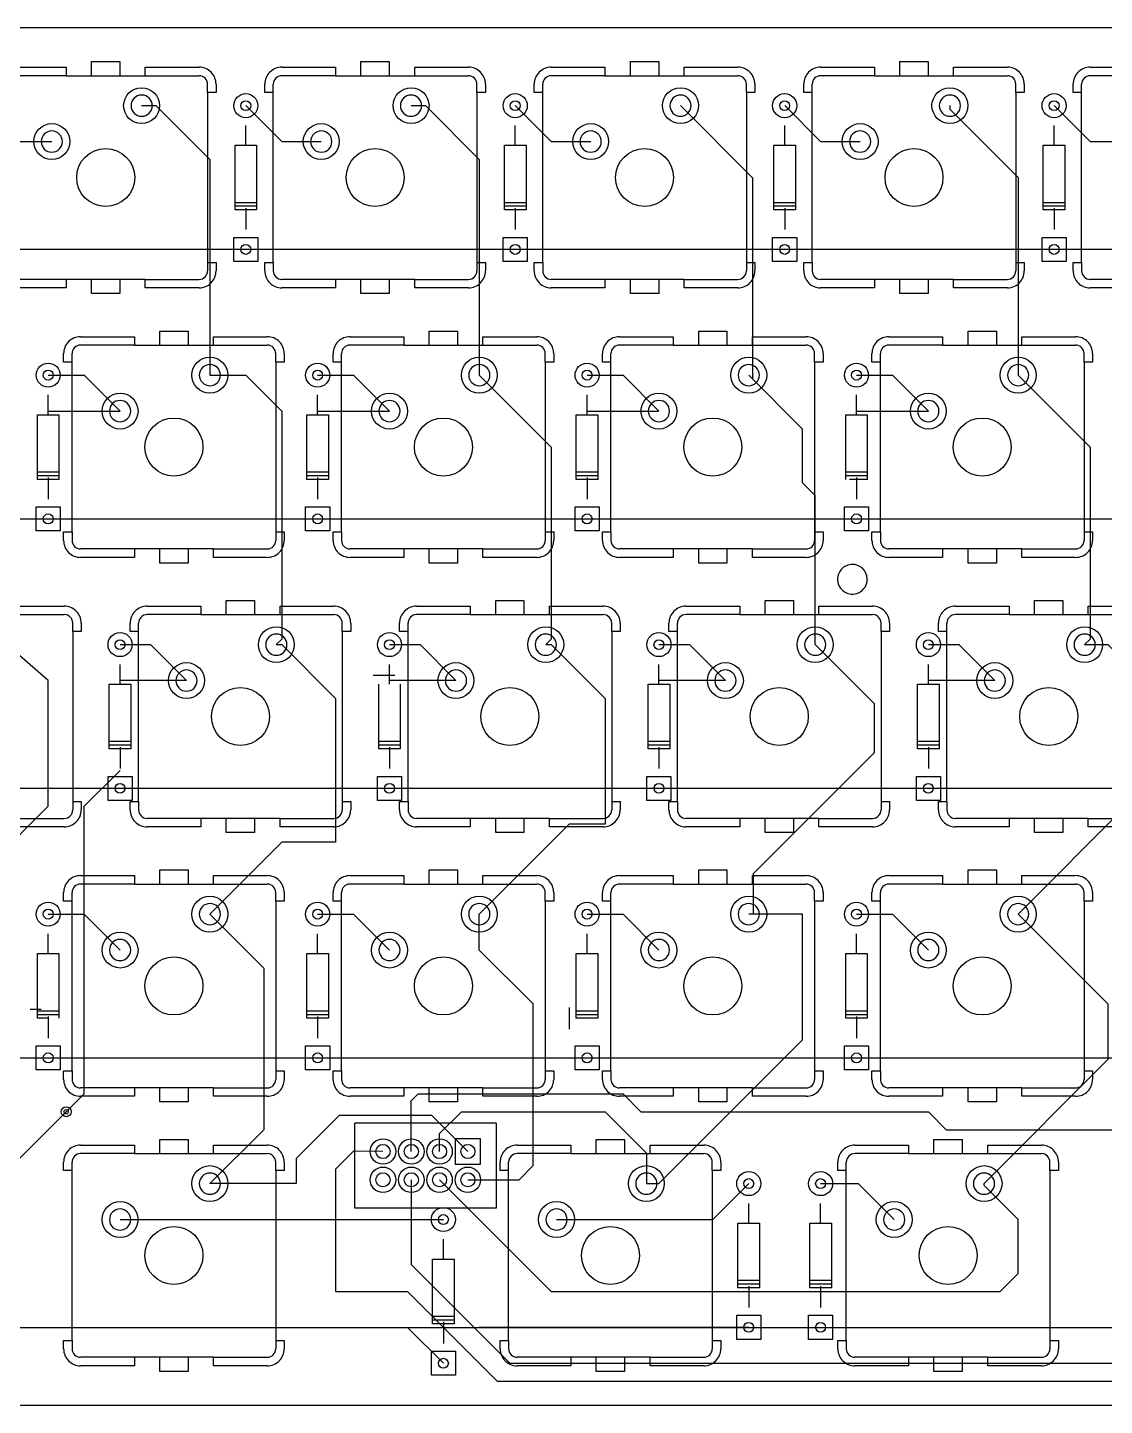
# Model space of a CAD drawing. Header units: millimetres. Extents: x 1 to 275, y 1 to 98.
# Drawn here: x 139.5 to 215.6, y 0.8 to 98.2 of the extents above; entities that cross this region are included whole.
import ezdxf

# ---------------------------------------------------------------- set-up
doc = ezdxf.new("R2010")
doc.units = ezdxf.units.MM

msp = doc.modelspace()

# ---------------------------------------------------------------- linework, layer by layer
for points in [[(3.116, 98.231), (272.73, 98.23)], [(142.234, 94.83), (144.034, 94.83), (144.034, 95.83), (146.034, 95.83), (146.034, 94.83), (147.834, 94.83), (147.834, 95.43), (151.634, 95.43)], [(161.284, 94.83), (163.084, 94.83), (163.084, 95.83), (165.084, 95.83), (165.084, 94.83), (166.884, 94.83), (166.884, 95.43), (170.684, 95.43)], [(180.334, 94.83), (182.134, 94.83), (182.134, 95.83), (184.134, 95.83), (184.134, 94.83), (185.934, 94.83), (185.934, 95.43), (189.734, 95.43)], [(199.384, 94.83), (201.184, 94.83), (201.184, 95.83), (203.184, 95.83), (203.184, 94.83), (204.984, 94.83), (204.984, 95.43), (208.784, 95.43)], [(138.434, 95.43), (142.234, 95.43), (142.234, 94.83), (138.434, 94.83)], [(144.034, 94.83), (146.034, 94.83)], [(147.834, 94.83), (151.634, 94.83)], [(157.484, 95.43), (161.284, 95.43), (161.284, 94.83), (157.484, 94.83)], [(163.084, 94.83), (165.084, 94.83)], [(166.884, 94.83), (170.684, 94.83)], [(176.534, 95.43), (180.334, 95.43), (180.334, 94.83), (176.534, 94.83)], [(182.134, 94.83), (184.134, 94.83)], [(185.934, 94.83), (189.734, 94.83)], [(195.584, 95.43), (199.384, 95.43), (199.384, 94.83), (195.584, 94.83)], [(201.184, 94.83), (203.184, 94.83)], [(204.984, 94.83), (208.784, 94.83)], [(214.634, 95.43), (218.434, 95.43), (218.434, 94.83), (214.634, 94.83)], [(152.834, 94.23), (152.834, 93.63), (152.234, 93.63), (152.234, 94.23)], [(152.234, 93.63), (152.234, 81.63), (152.834, 81.63), (152.834, 81.03)], [(156.884, 81.63), (156.884, 93.63), (156.284, 93.63), (156.284, 94.23)], [(156.884, 93.63), (156.884, 94.23)], [(171.884, 94.23), (171.884, 93.63), (171.284, 93.63), (171.284, 94.23)], [(171.284, 93.63), (171.284, 81.63), (171.884, 81.63), (171.884, 81.03)], [(175.934, 81.63), (175.934, 93.63), (175.334, 93.63), (175.334, 94.23)], [(175.934, 93.63), (175.934, 94.23)], [(190.934, 94.23), (190.934, 93.63), (190.334, 93.63), (190.334, 94.23)], [(190.334, 93.63), (190.334, 81.63), (190.934, 81.63), (190.934, 81.03)], [(194.984, 81.63), (194.984, 93.63), (194.384, 93.63), (194.384, 94.23)], [(194.984, 93.63), (194.984, 94.23)], [(209.984, 94.23), (209.984, 93.63), (209.384, 93.63), (209.384, 94.23)], [(209.384, 93.63), (209.384, 81.63), (209.984, 81.63), (209.984, 81.03)], [(214.034, 81.63), (214.034, 93.63), (213.434, 93.63), (213.434, 94.23)], [(214.034, 93.63), (214.034, 94.23)], [(135.89, 92.71), (138.43, 90.17), (141.224, 90.17)], [(147.574, 92.71), (148.59, 92.71), (152.4, 88.9), (152.4, 73.66)], [(154.94, 92.71), (157.48, 90.17), (160.274, 90.17)], [(166.624, 92.71), (167.64, 92.71), (171.45, 88.9), (171.45, 73.66)], [(173.99, 92.71), (176.53, 90.17), (179.324, 90.17)], [(190.789, 73.371), (190.789, 87.595), (185.674, 92.71)], [(193.04, 92.71), (195.58, 90.17), (198.374, 90.17)], [(204.724, 92.71), (204.724, 92.456), (209.55, 87.63), (209.55, 73.66)], [(212.09, 92.71), (214.63, 90.17), (217.424, 90.17)], [(154.94, 89.916), (154.94, 91.313)], [(173.99, 89.916), (173.99, 91.313)], [(193.04, 89.916), (193.04, 91.313)], [(212.09, 89.916), (212.09, 91.313)], [(154.178, 85.344), (154.178, 89.916)], [(154.178, 89.916), (155.702, 89.916)], [(155.702, 89.916), (155.702, 85.344)], [(173.228, 85.344), (173.228, 89.916)], [(173.228, 89.916), (174.752, 89.916)], [(174.752, 89.916), (174.752, 85.344)], [(192.278, 85.344), (192.278, 89.916)], [(192.278, 89.916), (193.802, 89.916)], [(193.802, 89.916), (193.802, 85.344)], [(211.328, 85.344), (211.328, 89.916)], [(211.328, 89.916), (212.852, 89.916)], [(212.852, 89.916), (212.852, 85.344)], [(155.702, 85.852), (154.178, 85.852)], [(174.752, 85.852), (173.228, 85.852)], [(193.802, 85.852), (192.278, 85.852)], [(212.852, 85.852), (211.328, 85.852)], [(155.702, 85.598), (154.178, 85.598)], [(154.94, 85.344), (154.178, 85.344)], [(154.94, 85.471), (154.94, 83.947)], [(155.702, 85.344), (154.94, 85.344)], [(174.752, 85.598), (173.228, 85.598)], [(173.99, 85.344), (173.228, 85.344)], [(173.99, 85.471), (173.99, 83.947)], [(174.752, 85.344), (173.99, 85.344)], [(193.802, 85.598), (192.278, 85.598)], [(193.04, 85.344), (192.278, 85.344)], [(193.04, 85.471), (193.04, 83.947)], [(193.802, 85.344), (193.04, 85.344)], [(212.852, 85.598), (211.328, 85.598)], [(212.09, 85.344), (211.328, 85.344)], [(212.09, 85.471), (212.09, 83.947)], [(212.852, 85.344), (212.09, 85.344)], [(252.73, 82.55), (135.89, 82.55)], [(152.234, 81.63), (152.234, 81.03)], [(156.284, 81.03), (156.284, 81.63), (156.884, 81.63), (156.884, 81.03)], [(171.284, 81.63), (171.284, 81.03)], [(175.334, 81.03), (175.334, 81.63), (175.934, 81.63), (175.934, 81.03)], [(190.334, 81.63), (190.334, 81.03)], [(194.384, 81.03), (194.384, 81.63), (194.984, 81.63), (194.984, 81.03)], [(209.384, 81.63), (209.384, 81.03)], [(213.434, 81.03), (213.434, 81.63), (214.034, 81.63), (214.034, 81.03)], [(147.834, 80.43), (146.034, 80.43), (146.034, 79.43), (144.034, 79.43), (144.034, 80.43), (142.234, 80.43), (142.234, 79.83), (138.434, 79.83)], [(142.234, 80.43), (138.434, 80.43)], [(146.034, 80.43), (144.034, 80.43)], [(151.634, 79.83), (147.834, 79.83), (147.834, 80.43), (151.634, 80.43)], [(166.884, 80.43), (165.084, 80.43), (165.084, 79.43), (163.084, 79.43), (163.084, 80.43), (161.284, 80.43), (161.284, 79.83), (157.484, 79.83)], [(161.284, 80.43), (157.484, 80.43)], [(165.084, 80.43), (163.084, 80.43)], [(170.684, 79.83), (166.884, 79.83), (166.884, 80.43), (170.684, 80.43)], [(185.934, 80.43), (184.134, 80.43), (184.134, 79.43), (182.134, 79.43), (182.134, 80.43), (180.334, 80.43), (180.334, 79.83), (176.534, 79.83)], [(180.334, 80.43), (176.534, 80.43)], [(184.134, 80.43), (182.134, 80.43)], [(189.734, 79.83), (185.934, 79.83), (185.934, 80.43), (189.734, 80.43)], [(204.984, 80.43), (203.184, 80.43), (203.184, 79.43), (201.184, 79.43), (201.184, 80.43), (199.384, 80.43), (199.384, 79.83), (195.584, 79.83)], [(199.384, 80.43), (195.584, 80.43)], [(203.184, 80.43), (201.184, 80.43)], [(208.784, 79.83), (204.984, 79.83), (204.984, 80.43), (208.784, 80.43)], [(224.034, 80.43), (222.234, 80.43), (222.234, 79.43), (220.234, 79.43), (220.234, 80.43), (218.434, 80.43), (218.434, 79.83), (214.634, 79.83)], [(218.434, 80.43), (214.634, 80.43)], [(143.26, 76.38), (147.06, 76.38), (147.06, 75.78), (143.26, 75.78)], [(147.06, 75.78), (148.86, 75.78), (148.86, 76.78), (150.86, 76.78), (150.86, 75.78), (152.66, 75.78), (152.66, 76.38), (156.46, 76.38)], [(162.31, 76.38), (166.11, 76.38), (166.11, 75.78), (162.31, 75.78)], [(166.11, 75.78), (167.91, 75.78), (167.91, 76.78), (169.91, 76.78), (169.91, 75.78), (171.71, 75.78), (171.71, 76.38), (175.51, 76.38)], [(181.36, 76.38), (185.16, 76.38), (185.16, 75.78), (181.36, 75.78)], [(185.16, 75.78), (186.96, 75.78), (186.96, 76.78), (188.96, 76.78), (188.96, 75.78), (190.76, 75.78), (190.76, 76.38), (194.56, 76.38)], [(200.41, 76.38), (204.21, 76.38), (204.21, 75.78), (200.41, 75.78)], [(204.21, 75.78), (206.01, 75.78), (206.01, 76.78), (208.01, 76.78), (208.01, 75.78), (209.81, 75.78), (209.81, 76.38), (213.61, 76.38)], [(142.66, 62.58), (142.66, 74.58), (142.06, 74.58), (142.06, 75.18)], [(142.66, 74.58), (142.66, 75.18)], [(148.86, 75.78), (150.86, 75.78)], [(152.66, 75.78), (156.46, 75.78)], [(157.66, 75.18), (157.66, 74.58), (157.06, 74.58), (157.06, 75.18)], [(161.71, 62.58), (161.71, 74.58), (161.11, 74.58), (161.11, 75.18)], [(161.71, 74.58), (161.71, 75.18)], [(167.91, 75.78), (169.91, 75.78)], [(171.71, 75.78), (175.51, 75.78)], [(176.71, 75.18), (176.71, 74.58), (176.11, 74.58), (176.11, 75.18)], [(180.76, 62.58), (180.76, 74.58), (180.16, 74.58), (180.16, 75.18)], [(180.76, 74.58), (180.76, 75.18)], [(186.96, 75.78), (188.96, 75.78)], [(190.76, 75.78), (194.56, 75.78)], [(195.76, 75.18), (195.76, 74.58), (195.16, 74.58), (195.16, 75.18)], [(199.81, 62.58), (199.81, 74.58), (199.21, 74.58), (199.21, 75.18)], [(199.81, 74.58), (199.81, 75.18)], [(206.01, 75.78), (208.01, 75.78)], [(209.81, 75.78), (213.61, 75.78)], [(214.81, 75.18), (214.81, 74.58), (214.21, 74.58), (214.21, 75.18)], [(157.06, 74.58), (157.06, 62.58), (157.66, 62.58), (157.66, 61.98)], [(176.11, 74.58), (176.11, 62.58), (176.71, 62.58), (176.71, 61.98)], [(195.16, 74.58), (195.16, 62.58), (195.76, 62.58), (195.76, 61.98)], [(214.21, 74.58), (214.21, 62.58), (214.81, 62.58), (214.81, 61.98)], [(140.97, 73.66), (143.51, 73.66), (146.05, 71.12)], [(152.4, 73.66), (154.94, 73.66), (157.48, 71.12), (157.48, 54.991), (157.099, 54.61)], [(160.02, 73.66), (162.56, 73.66), (165.1, 71.12)], [(171.45, 73.66), (176.53, 68.58), (176.53, 54.991), (176.149, 54.61)], [(179.07, 73.66), (181.61, 73.66), (184.15, 71.12)], [(195.199, 54.61), (195.199, 65.151), (194.31, 66.04), (194.31, 69.85), (190.5, 73.66)], [(198.12, 73.66), (200.66, 73.66), (203.2, 71.12)], [(209.55, 73.66), (214.63, 68.58), (214.63, 54.991), (214.249, 54.61)], [(140.97, 70.866), (140.97, 72.263)], [(160.02, 70.866), (160.02, 72.263)], [(179.07, 70.866), (179.07, 72.263)], [(198.12, 70.866), (198.12, 72.263)], [(140.97, 71.12), (146.05, 71.12)], [(160.02, 71.12), (165.1, 71.12)], [(179.07, 71.12), (184.15, 71.12)], [(198.12, 71.12), (203.2, 71.12)], [(140.208, 66.294), (140.208, 70.866)], [(140.208, 70.866), (141.732, 70.866)], [(141.732, 70.866), (141.732, 66.294)], [(159.258, 66.294), (159.258, 70.866)], [(159.258, 70.866), (160.782, 70.866)], [(160.782, 70.866), (160.782, 66.294)], [(178.308, 66.294), (178.308, 70.866)], [(178.308, 70.866), (179.832, 70.866)], [(179.832, 70.866), (179.832, 66.294)], [(197.358, 66.294), (197.358, 70.866)], [(197.358, 70.866), (198.882, 70.866)], [(198.882, 70.866), (198.882, 66.294)], [(141.732, 66.802), (140.208, 66.802)], [(141.732, 66.548), (140.208, 66.548)], [(140.97, 66.294), (140.208, 66.294)], [(140.97, 66.421), (140.97, 64.897)], [(141.732, 66.294), (140.97, 66.294)], [(160.782, 66.802), (159.258, 66.802)], [(160.782, 66.548), (159.258, 66.548)], [(160.02, 66.294), (159.258, 66.294)], [(160.02, 66.421), (160.02, 64.897)], [(160.782, 66.294), (160.02, 66.294)], [(179.832, 66.802), (178.308, 66.802)], [(179.832, 66.548), (178.308, 66.548)], [(179.07, 66.294), (178.308, 66.294)], [(179.07, 66.421), (179.07, 64.897)], [(179.832, 66.294), (179.07, 66.294)], [(198.882, 66.802), (197.358, 66.802)], [(198.882, 66.548), (197.358, 66.548)], [(198.374, 66.294), (197.612, 66.294)], [(198.12, 66.421), (198.12, 64.897)], [(198.882, 66.294), (198.12, 66.294)], [(102.87, 63.5), (255.27, 63.5)], [(142.06, 61.98), (142.06, 62.58), (142.66, 62.58), (142.66, 61.98)], [(157.06, 62.58), (157.06, 61.98)], [(161.11, 61.98), (161.11, 62.58), (161.71, 62.58), (161.71, 61.98)], [(176.11, 62.58), (176.11, 61.98)], [(180.16, 61.98), (180.16, 62.58), (180.76, 62.58), (180.76, 61.98)], [(195.16, 62.58), (195.16, 61.98)], [(199.21, 61.98), (199.21, 62.58), (199.81, 62.58), (199.81, 61.98)], [(214.21, 62.58), (214.21, 61.98)], [(152.66, 61.38), (150.86, 61.38), (150.86, 60.38), (148.86, 60.38), (148.86, 61.38), (147.06, 61.38), (147.06, 60.78), (143.26, 60.78)], [(147.06, 61.38), (143.26, 61.38)], [(150.86, 61.38), (148.86, 61.38)], [(156.46, 60.78), (152.66, 60.78), (152.66, 61.38), (156.46, 61.38)], [(171.71, 61.38), (169.91, 61.38), (169.91, 60.38), (167.91, 60.38), (167.91, 61.38), (166.11, 61.38), (166.11, 60.78), (162.31, 60.78)], [(166.11, 61.38), (162.31, 61.38)], [(169.91, 61.38), (167.91, 61.38)], [(175.51, 60.78), (171.71, 60.78), (171.71, 61.38), (175.51, 61.38)], [(190.76, 61.38), (188.96, 61.38), (188.96, 60.38), (186.96, 60.38), (186.96, 61.38), (185.16, 61.38), (185.16, 60.78), (181.36, 60.78)], [(185.16, 61.38), (181.36, 61.38)], [(188.96, 61.38), (186.96, 61.38)], [(194.56, 60.78), (190.76, 60.78), (190.76, 61.38), (194.56, 61.38)], [(209.81, 61.38), (208.01, 61.38), (208.01, 60.38), (206.01, 60.38), (206.01, 61.38), (204.21, 61.38), (204.21, 60.78), (200.41, 60.78)], [(204.21, 61.38), (200.41, 61.38)], [(208.01, 61.38), (206.01, 61.38)], [(213.61, 60.78), (209.81, 60.78), (209.81, 61.38), (213.61, 61.38)], [(132.709, 56.73), (134.509, 56.73), (134.509, 57.73), (136.509, 57.73), (136.509, 56.73), (138.309, 56.73), (138.309, 57.33), (142.109, 57.33)], [(151.759, 56.73), (153.559, 56.73), (153.559, 57.73), (155.559, 57.73), (155.559, 56.73), (157.359, 56.73), (157.359, 57.33), (161.159, 57.33)], [(170.809, 56.73), (172.609, 56.73), (172.609, 57.73), (174.609, 57.73), (174.609, 56.73), (176.409, 56.73), (176.409, 57.33), (180.209, 57.33)], [(189.859, 56.73), (191.659, 56.73), (191.659, 57.73), (193.659, 57.73), (193.659, 56.73), (195.459, 56.73), (195.459, 57.33), (199.259, 57.33)], [(208.909, 56.73), (210.709, 56.73), (210.709, 57.73), (212.709, 57.73), (212.709, 56.73), (214.509, 56.73), (214.509, 57.33), (218.309, 57.33)], [(138.309, 56.73), (142.109, 56.73)], [(147.959, 57.33), (151.759, 57.33), (151.759, 56.73), (147.959, 56.73)], [(153.559, 56.73), (155.559, 56.73)], [(157.359, 56.73), (161.159, 56.73)], [(167.009, 57.33), (170.809, 57.33), (170.809, 56.73), (167.009, 56.73)], [(172.609, 56.73), (174.609, 56.73)], [(176.409, 56.73), (180.209, 56.73)], [(186.059, 57.33), (189.859, 57.33), (189.859, 56.73), (186.059, 56.73)], [(191.659, 56.73), (193.659, 56.73)], [(195.459, 56.73), (199.259, 56.73)], [(205.109, 57.33), (208.909, 57.33), (208.909, 56.73), (205.109, 56.73)], [(210.709, 56.73), (212.709, 56.73)], [(214.509, 56.73), (218.309, 56.73)], [(143.309, 56.13), (143.309, 55.53), (142.709, 55.53), (142.709, 56.13)], [(142.709, 55.53), (142.709, 43.53), (143.309, 43.53), (143.309, 42.93)], [(147.359, 43.53), (147.359, 55.53), (146.759, 55.53), (146.759, 56.13)], [(147.359, 55.53), (147.359, 56.13)], [(162.359, 56.13), (162.359, 55.53), (161.759, 55.53), (161.759, 56.13)], [(161.759, 55.53), (161.759, 43.53), (162.359, 43.53), (162.359, 42.93)], [(166.409, 43.53), (166.409, 55.53), (165.809, 55.53), (165.809, 56.13)], [(166.409, 55.53), (166.409, 56.13)], [(181.409, 56.13), (181.409, 55.53), (180.809, 55.53), (180.809, 56.13)], [(180.809, 55.53), (180.809, 43.53), (181.409, 43.53), (181.409, 42.93)], [(185.459, 43.53), (185.459, 55.53), (184.859, 55.53), (184.859, 56.13)], [(185.459, 55.53), (185.459, 56.13)], [(200.459, 56.13), (200.459, 55.53), (199.859, 55.53), (199.859, 56.13)], [(199.859, 55.53), (199.859, 43.53), (200.459, 43.53), (200.459, 42.93)], [(204.509, 43.53), (204.509, 55.53), (203.909, 55.53), (203.909, 56.13)], [(204.509, 55.53), (204.509, 56.13)], [(133.35, 35.56), (140.97, 43.18), (140.97, 52.07), (138.049, 54.61)], [(146.05, 54.61), (148.209, 54.61), (150.749, 52.07)], [(157.099, 54.61), (157.48, 54.61), (161.29, 50.8), (161.29, 40.64), (157.48, 40.64), (152.4, 35.56)], [(165.1, 54.61), (167.259, 54.61), (169.799, 52.07)], [(176.149, 54.61), (176.53, 54.61), (180.34, 50.8), (180.34, 41.91), (177.8, 41.91), (171.45, 35.56)], [(184.15, 54.61), (186.309, 54.61), (188.849, 52.07)], [(190.843, 35.56), (190.843, 38.443), (199.39, 46.99), (199.39, 50.419), (195.199, 54.61)], [(203.2, 54.61), (205.359, 54.61), (207.899, 52.07)], [(214.249, 54.61), (215.9, 54.61), (219.71, 50.8), (219.71, 46.99), (217.17, 44.45), (217.17, 43.18), (209.55, 35.56)], [(146.05, 51.816), (146.05, 53.213)], [(165.1, 51.816), (165.1, 53.213)], [(184.15, 51.816), (184.15, 53.213)], [(203.2, 51.816), (203.2, 53.213)], [(145.288, 47.244), (145.288, 51.816)], [(145.288, 51.816), (146.812, 51.816)], [(150.749, 52.07), (146.05, 52.07)], [(146.812, 51.816), (146.812, 47.244)], [(163.957, 52.451), (165.481, 52.451)], [(164.338, 47.244), (164.338, 51.816)], [(169.799, 52.07), (165.1, 52.07)], [(165.862, 51.816), (165.862, 47.244)], [(183.388, 47.244), (183.388, 51.816)], [(183.388, 51.816), (184.912, 51.816)], [(188.849, 52.07), (184.15, 52.07)], [(184.912, 51.816), (184.912, 47.244)], [(202.438, 47.244), (202.438, 51.816)], [(202.438, 51.816), (203.962, 51.816)], [(207.899, 52.07), (203.2, 52.07)], [(203.962, 51.816), (203.962, 47.244)], [(146.812, 47.752), (145.288, 47.752)], [(165.862, 47.752), (164.338, 47.752)], [(184.912, 47.752), (183.388, 47.752)], [(203.962, 47.752), (202.438, 47.752)], [(146.812, 47.498), (145.288, 47.498)], [(146.05, 47.244), (145.288, 47.244)], [(146.05, 47.371), (146.05, 45.847)], [(146.812, 47.244), (146.05, 47.244)], [(165.862, 47.498), (164.338, 47.498)], [(165.1, 47.244), (164.338, 47.244)], [(165.1, 47.371), (165.1, 45.847)], [(165.862, 47.244), (165.1, 47.244)], [(184.912, 47.498), (183.388, 47.498)], [(184.15, 47.244), (183.388, 47.244)], [(184.15, 47.371), (184.15, 45.847)], [(184.912, 47.244), (184.15, 47.244)], [(203.962, 47.498), (202.438, 47.498)], [(203.2, 47.244), (202.438, 47.244)], [(203.2, 47.371), (203.2, 45.847)], [(203.962, 47.244), (203.2, 47.244)], [(143.51, 22.86), (143.51, 43.18), (146.05, 45.72), (146.05, 45.72)], [(248.92, 44.45), (7.62, 44.45)], [(142.709, 43.53), (142.709, 42.93)], [(146.759, 42.93), (146.759, 43.53), (147.359, 43.53), (147.359, 42.93)], [(161.759, 43.53), (161.759, 42.93)], [(165.809, 42.93), (165.809, 43.53), (166.409, 43.53), (166.409, 42.93)], [(180.809, 43.53), (180.809, 42.93)], [(184.859, 42.93), (184.859, 43.53), (185.459, 43.53), (185.459, 42.93)], [(199.859, 43.53), (199.859, 42.93)], [(203.909, 42.93), (203.909, 43.53), (204.509, 43.53), (204.509, 42.93)], [(142.109, 41.73), (138.309, 41.73), (138.309, 42.33), (142.109, 42.33)], [(157.359, 42.33), (155.559, 42.33), (155.559, 41.33), (153.559, 41.33), (153.559, 42.33), (151.759, 42.33), (151.759, 41.73), (147.959, 41.73)], [(151.759, 42.33), (147.959, 42.33)], [(155.559, 42.33), (153.559, 42.33)], [(161.159, 41.73), (157.359, 41.73), (157.359, 42.33), (161.159, 42.33)], [(176.409, 42.33), (174.609, 42.33), (174.609, 41.33), (172.609, 41.33), (172.609, 42.33), (170.809, 42.33), (170.809, 41.73), (167.009, 41.73)], [(170.809, 42.33), (167.009, 42.33)], [(174.609, 42.33), (172.609, 42.33)], [(180.209, 41.73), (176.409, 41.73), (176.409, 42.33), (180.209, 42.33)], [(195.459, 42.33), (193.659, 42.33), (193.659, 41.33), (191.659, 41.33), (191.659, 42.33), (189.859, 42.33), (189.859, 41.73), (186.059, 41.73)], [(189.859, 42.33), (186.059, 42.33)], [(193.659, 42.33), (191.659, 42.33)], [(199.259, 41.73), (195.459, 41.73), (195.459, 42.33), (199.259, 42.33)], [(214.509, 42.33), (212.709, 42.33), (212.709, 41.33), (210.709, 41.33), (210.709, 42.33), (208.909, 42.33), (208.909, 41.73), (205.109, 41.73)], [(208.909, 42.33), (205.109, 42.33)], [(212.709, 42.33), (210.709, 42.33)], [(218.309, 41.73), (214.509, 41.73), (214.509, 42.33), (218.309, 42.33)], [(143.26, 38.28), (147.06, 38.28), (147.06, 37.68), (143.26, 37.68)], [(147.06, 37.68), (148.86, 37.68), (148.86, 38.68), (150.86, 38.68), (150.86, 37.68), (152.66, 37.68), (152.66, 38.28), (156.46, 38.28)], [(162.31, 38.28), (166.11, 38.28), (166.11, 37.68), (162.31, 37.68)], [(166.11, 37.68), (167.91, 37.68), (167.91, 38.68), (169.91, 38.68), (169.91, 37.68), (171.71, 37.68), (171.71, 38.28), (175.51, 38.28)], [(181.36, 38.28), (185.16, 38.28), (185.16, 37.68), (181.36, 37.68)], [(185.16, 37.68), (186.96, 37.68), (186.96, 38.68), (188.96, 38.68), (188.96, 37.68), (190.76, 37.68), (190.76, 38.28), (194.56, 38.28)], [(200.41, 38.28), (204.21, 38.28), (204.21, 37.68), (200.41, 37.68)], [(204.21, 37.68), (206.01, 37.68), (206.01, 38.68), (208.01, 38.68), (208.01, 37.68), (209.81, 37.68), (209.81, 38.28), (213.61, 38.28)], [(142.66, 24.48), (142.66, 36.48), (142.06, 36.48), (142.06, 37.08)], [(142.66, 36.48), (142.66, 37.08)], [(148.86, 37.68), (150.86, 37.68)], [(152.66, 37.68), (156.46, 37.68)], [(157.66, 37.08), (157.66, 36.48), (157.06, 36.48), (157.06, 37.08)], [(161.71, 24.48), (161.71, 36.48), (161.11, 36.48), (161.11, 37.08)], [(161.71, 36.48), (161.71, 37.08)], [(167.91, 37.68), (169.91, 37.68)], [(171.71, 37.68), (175.51, 37.68)], [(176.71, 37.08), (176.71, 36.48), (176.11, 36.48), (176.11, 37.08)], [(180.76, 24.48), (180.76, 36.48), (180.16, 36.48), (180.16, 37.08)], [(180.76, 36.48), (180.76, 37.08)], [(186.96, 37.68), (188.96, 37.68)], [(190.76, 37.68), (194.56, 37.68)], [(195.76, 37.08), (195.76, 36.48), (195.16, 36.48), (195.16, 37.08)], [(199.81, 24.48), (199.81, 36.48), (199.21, 36.48), (199.21, 37.08)], [(199.81, 36.48), (199.81, 37.08)], [(206.01, 37.68), (208.01, 37.68)], [(209.81, 37.68), (213.61, 37.68)], [(214.81, 37.08), (214.81, 36.48), (214.21, 36.48), (214.21, 37.08)], [(157.06, 36.48), (157.06, 24.48), (157.66, 24.48), (157.66, 23.88)], [(176.11, 36.48), (176.11, 24.48), (176.71, 24.48), (176.71, 23.88)], [(195.16, 36.48), (195.16, 24.48), (195.76, 24.48), (195.76, 23.88)], [(214.21, 36.48), (214.21, 24.48), (214.81, 24.48), (214.81, 23.88)], [(140.97, 35.56), (143.51, 35.56), (146.05, 33.02)], [(152.4, 35.56), (156.21, 31.75), (156.21, 20.32), (152.4, 16.51)], [(160.02, 35.56), (162.56, 35.56), (165.1, 33.02)], [(170.64, 16.78), (174.26, 16.78), (175.26, 17.78), (175.26, 29.21), (171.45, 33.02), (171.45, 35.56)], [(179.07, 35.56), (181.61, 35.56), (184.15, 33.02)], [(183.261, 16.51), (184.15, 16.51), (194.31, 26.67), (194.31, 35.56), (190.5, 35.56)], [(198.12, 35.56), (200.66, 35.56), (203.2, 33.02)], [(209.55, 35.56), (215.9, 29.21), (215.9, 25.273), (207.137, 16.51)], [(140.97, 32.766), (140.97, 34.163)], [(160.02, 32.766), (160.02, 34.163)], [(179.07, 32.766), (179.07, 34.163)], [(198.12, 32.766), (198.12, 34.163)], [(140.208, 28.194), (140.208, 32.766)], [(140.208, 32.766), (141.732, 32.766)], [(141.732, 32.766), (141.732, 28.194)], [(159.258, 28.194), (159.258, 32.766)], [(159.258, 32.766), (160.782, 32.766)], [(160.782, 32.766), (160.782, 28.194)], [(178.308, 28.194), (178.308, 32.766)], [(178.308, 32.766), (179.832, 32.766)], [(179.832, 32.766), (179.832, 28.194)], [(197.358, 28.194), (197.358, 32.766)], [(197.358, 32.766), (198.882, 32.766)], [(198.882, 32.766), (198.882, 28.194)], [(140.462, 28.829), (139.7, 28.829)], [(141.732, 28.702), (140.208, 28.702)], [(141.732, 28.448), (140.208, 28.448)], [(140.97, 28.321), (140.97, 26.797)], [(160.782, 28.702), (159.258, 28.702)], [(160.782, 28.448), (159.258, 28.448)], [(160.02, 28.321), (160.02, 26.797)], [(177.8, 28.956), (177.8, 27.432)], [(179.832, 28.702), (178.308, 28.702)], [(179.832, 28.448), (178.308, 28.448)], [(198.882, 28.702), (197.358, 28.702)], [(198.882, 28.448), (197.358, 28.448)], [(198.12, 28.321), (198.12, 26.797)], [(140.97, 28.194), (140.208, 28.194)], [(160.02, 28.194), (159.258, 28.194)], [(160.782, 28.194), (160.02, 28.194)], [(179.07, 28.194), (178.308, 28.194)], [(179.832, 28.194), (179.07, 28.194)], [(198.12, 28.194), (197.358, 28.194)], [(198.882, 28.194), (198.12, 28.194)], [(5.08, 25.4), (255.27, 25.4)], [(142.06, 23.88), (142.06, 24.48), (142.66, 24.48), (142.66, 23.88)], [(157.06, 24.48), (157.06, 23.88)], [(161.11, 23.88), (161.11, 24.48), (161.71, 24.48), (161.71, 23.88)], [(176.11, 24.48), (176.11, 23.88)], [(180.16, 23.88), (180.16, 24.48), (180.76, 24.48), (180.76, 23.88)], [(195.16, 24.48), (195.16, 23.88)], [(199.21, 23.88), (199.21, 24.48), (199.81, 24.48), (199.81, 23.88)], [(214.21, 24.48), (214.21, 23.88)], [(143.51, 22.86), (142.24, 21.59)], [(152.66, 23.28), (150.86, 23.28), (150.86, 22.28), (148.86, 22.28), (148.86, 23.28), (147.06, 23.28), (147.06, 22.68), (143.26, 22.68)], [(147.06, 23.28), (143.26, 23.28)], [(150.86, 23.28), (148.86, 23.28)], [(156.46, 22.68), (152.66, 22.68), (152.66, 23.28), (156.46, 23.28)], [(171.71, 23.28), (169.91, 23.28), (169.91, 22.28), (167.91, 22.28), (167.91, 23.28), (166.11, 23.28), (166.11, 22.68), (162.31, 22.68)], [(166.11, 23.28), (162.31, 23.28)], [(166.639, 18.781), (166.624, 22.352), (167.132, 22.86), (181.61, 22.86), (182.88, 21.59), (203.2, 21.59), (204.47, 20.32), (222.25, 20.32), (226.06, 16.51), (228.6, 16.51)], [(169.91, 23.28), (167.91, 23.28)], [(175.51, 22.68), (171.71, 22.68), (171.71, 23.28), (175.51, 23.28)], [(190.76, 23.28), (188.96, 23.28), (188.96, 22.28), (186.96, 22.28), (186.96, 23.28), (185.16, 23.28), (185.16, 22.68), (181.36, 22.68)], [(185.16, 23.28), (181.36, 23.28)], [(188.96, 23.28), (186.96, 23.28)], [(194.56, 22.68), (190.76, 22.68), (190.76, 23.28), (194.56, 23.28)], [(209.81, 23.28), (208.01, 23.28), (208.01, 22.28), (206.01, 22.28), (206.01, 23.28), (204.21, 23.28), (204.21, 22.68), (200.41, 22.68)], [(204.21, 23.28), (200.41, 23.28)], [(208.01, 23.28), (206.01, 23.28)], [(213.61, 22.68), (209.81, 22.68), (209.81, 23.28), (213.61, 23.28)], [(142.24, 21.59), (134.62, 13.97), (131.81, 13.97)], [(168.64, 18.78), (168.64, 20.05), (170.18, 21.59), (180.34, 21.59), (183.261, 18.669), (183.261, 16.51)], [(170.64, 18.781), (168.085, 21.336), (161.544, 21.336), (158.496, 18.288), (158.496, 16.51), (152.4, 16.51)], [(162.639, 14.78), (162.639, 20.78)], [(172.64, 20.781), (162.64, 20.781)], [(172.64, 20.781), (172.64, 14.781)], [(147.06, 18.63), (148.86, 18.63), (148.86, 19.63), (150.86, 19.63), (150.86, 18.63), (152.66, 18.63), (152.66, 19.23), (156.46, 19.23)], [(177.921, 18.63), (179.721, 18.63), (179.721, 19.63), (181.721, 19.63), (181.721, 18.63), (183.521, 18.63), (183.521, 19.23), (187.321, 19.23)], [(201.797, 18.63), (203.597, 18.63), (203.597, 19.63), (205.597, 19.63), (205.597, 18.63), (207.397, 18.63), (207.397, 19.23), (211.197, 19.23)], [(143.26, 19.23), (147.06, 19.23), (147.06, 18.63), (143.26, 18.63)], [(148.86, 18.63), (150.86, 18.63)], [(152.66, 18.63), (156.46, 18.63)], [(164.64, 18.781), (162.56, 18.796), (161.29, 17.526), (161.29, 8.89), (166.37, 8.89), (172.72, 2.54), (259.08, 2.54), (267.97, 2.54), (269.24, 3.81), (269.24, 13.97), (266.7, 16.51)], [(174.121, 19.23), (177.921, 19.23), (177.921, 18.63), (174.121, 18.63)], [(179.721, 18.63), (181.721, 18.63)], [(183.521, 18.63), (187.321, 18.63)], [(197.997, 19.23), (201.797, 19.23), (201.797, 18.63), (197.997, 18.63)], [(203.597, 18.63), (205.597, 18.63)], [(207.397, 18.63), (211.197, 18.63)], [(142.66, 5.43), (142.66, 17.43), (142.06, 17.43), (142.06, 18.03)], [(142.66, 17.43), (142.66, 18.03)], [(157.66, 18.03), (157.66, 17.43), (157.06, 17.43), (157.06, 18.03)], [(173.521, 5.43), (173.521, 17.43), (172.921, 17.43), (172.921, 18.03)], [(173.521, 17.43), (173.521, 18.03)], [(188.521, 18.03), (188.521, 17.43), (187.921, 17.43), (187.921, 18.03)], [(197.397, 5.43), (197.397, 17.43), (196.797, 17.43), (196.797, 18.03)], [(197.397, 17.43), (197.397, 18.03)], [(212.397, 18.03), (212.397, 17.43), (211.797, 17.43), (211.797, 18.03)], [(157.06, 17.43), (157.06, 5.43), (157.66, 5.43), (157.66, 4.83)], [(166.639, 16.779), (166.624, 10.795), (173.609, 3.81), (238.76, 3.81), (247.65, 3.81), (248.92, 5.08), (248.92, 10.16), (248.92, 13.97), (247.65, 15.24), (247.65, 16.51)], [(168.64, 16.78), (176.53, 8.89), (208.28, 8.89), (209.55, 10.16), (209.55, 13.97), (207.137, 16.383), (207.137, 16.51)], [(187.921, 17.43), (187.921, 5.43), (188.521, 5.43), (188.521, 4.83)], [(211.797, 17.43), (211.797, 5.43), (212.397, 5.43), (212.397, 4.83)], [(176.911, 13.97), (187.96, 13.97), (190.5, 16.51)], [(195.58, 16.51), (198.247, 16.51), (200.787, 13.97)], [(172.64, 14.781), (162.64, 14.781)], [(190.5, 13.716), (190.5, 15.113)], [(195.58, 13.716), (195.58, 15.113)], [(146.05, 13.97), (168.91, 13.97)], [(189.738, 9.144), (189.738, 13.716)], [(189.738, 13.716), (191.262, 13.716)], [(191.262, 13.716), (191.262, 9.144)], [(194.818, 9.144), (194.818, 13.716)], [(194.818, 13.716), (196.342, 13.716)], [(196.342, 13.716), (196.342, 9.144)], [(168.91, 11.176), (168.91, 12.573)], [(168.148, 6.604), (168.148, 11.176)], [(168.148, 11.176), (169.672, 11.176)], [(169.672, 11.176), (169.672, 6.604)], [(191.262, 9.652), (189.738, 9.652)], [(191.262, 9.398), (189.738, 9.398)], [(190.5, 9.144), (189.738, 9.144)], [(190.5, 9.271), (190.5, 7.747)], [(191.262, 9.144), (190.5, 9.144)], [(196.342, 9.652), (194.818, 9.652)], [(196.342, 9.398), (194.818, 9.398)], [(195.58, 9.144), (194.818, 9.144)], [(195.58, 9.271), (195.58, 7.747)], [(196.342, 9.144), (195.58, 9.144)], [(169.672, 7.112), (168.148, 7.112)], [(169.672, 6.858), (168.148, 6.858)], [(21.59, 6.35), (255.27, 6.35)], [(168.91, 3.81), (166.37, 6.35)], [(168.91, 6.604), (168.148, 6.604)], [(168.91, 6.731), (168.91, 5.207)], [(169.672, 6.604), (168.91, 6.604)], [(190.5, 6.35), (171.45, 6.35)], [(142.06, 4.83), (142.06, 5.43), (142.66, 5.43), (142.66, 4.83)], [(157.06, 5.43), (157.06, 4.83)], [(172.921, 4.83), (172.921, 5.43), (173.521, 5.43), (173.521, 4.83)], [(187.921, 5.43), (187.921, 4.83)], [(196.797, 4.83), (196.797, 5.43), (197.397, 5.43), (197.397, 4.83)], [(211.797, 5.43), (211.797, 4.83)], [(152.66, 4.23), (150.86, 4.23), (150.86, 3.23), (148.86, 3.23), (148.86, 4.23), (147.06, 4.23), (147.06, 3.63), (143.26, 3.63)], [(147.06, 4.23), (143.26, 4.23)], [(150.86, 4.23), (148.86, 4.23)], [(156.46, 3.63), (152.66, 3.63), (152.66, 4.23), (156.46, 4.23)], [(183.521, 4.23), (181.721, 4.23), (181.721, 3.23), (179.721, 3.23), (179.721, 4.23), (177.921, 4.23), (177.921, 3.63), (174.121, 3.63)], [(177.921, 4.23), (174.121, 4.23)], [(181.721, 4.23), (179.721, 4.23)], [(187.321, 3.63), (183.521, 3.63), (183.521, 4.23), (187.321, 4.23)], [(207.397, 4.23), (205.597, 4.23), (205.597, 3.23), (203.597, 3.23), (203.597, 4.23), (201.797, 4.23), (201.797, 3.63), (197.997, 3.63)], [(201.797, 4.23), (197.997, 4.23)], [(205.597, 4.23), (203.597, 4.23)], [(211.197, 3.63), (207.397, 3.63), (207.397, 4.23), (211.197, 4.23)], [(272.73, 0.83), (3.116, 0.829)]]:
    msp.add_lwpolyline(points)
for points in [[(147.574, 93.46), (147.574, 93.46)], [(166.624, 93.46), (166.624, 93.46)], [(185.674, 93.46), (185.674, 93.46)], [(204.724, 93.46), (204.724, 93.46)], [(147.574, 91.96), (147.574, 91.96)], [(166.624, 91.96), (166.624, 91.96)], [(185.674, 91.96), (185.674, 91.96)], [(204.724, 91.96), (204.724, 91.96)], [(141.224, 90.92), (141.224, 90.92)], [(160.274, 90.92), (160.274, 90.92)], [(179.324, 90.92), (179.324, 90.92)], [(198.374, 90.92), (198.374, 90.92)], [(141.224, 89.42), (141.224, 89.42)], [(160.274, 89.42), (160.274, 89.42)], [(179.324, 89.42), (179.324, 89.42)], [(198.374, 89.42), (198.374, 89.42)], [(155.79, 83.4), (155.79, 81.7), (154.09, 81.7), (154.09, 83.4)], [(174.84, 83.4), (174.84, 81.7), (173.14, 81.7), (173.14, 83.4)], [(193.89, 83.4), (193.89, 81.7), (192.19, 81.7), (192.19, 83.4)], [(212.94, 83.4), (212.94, 81.7), (211.24, 81.7), (211.24, 83.4)], [(152.4, 74.41), (152.4, 74.41)], [(171.45, 74.41), (171.45, 74.41)], [(190.5, 74.41), (190.5, 74.41)], [(209.55, 74.41), (209.55, 74.41)], [(152.4, 72.91), (152.4, 72.91)], [(171.45, 72.91), (171.45, 72.91)], [(190.5, 72.91), (190.5, 72.91)], [(209.55, 72.91), (209.55, 72.91)], [(146.05, 71.87), (146.05, 71.87)], [(165.1, 71.87), (165.1, 71.87)], [(184.15, 71.87), (184.15, 71.87)], [(203.2, 71.87), (203.2, 71.87)], [(146.05, 70.37), (146.05, 70.37)], [(165.1, 70.37), (165.1, 70.37)], [(184.15, 70.37), (184.15, 70.37)], [(203.2, 70.37), (203.2, 70.37)], [(141.82, 64.35), (141.82, 62.65), (140.12, 62.65), (140.12, 64.35)], [(160.87, 64.35), (160.87, 62.65), (159.17, 62.65), (159.17, 64.35)], [(179.92, 64.35), (179.92, 62.65), (178.22, 62.65), (178.22, 64.35)], [(198.97, 64.35), (198.97, 62.65), (197.27, 62.65), (197.27, 64.35)], [(197.744, 60.277), (197.501, 60.229), (197.35, 60.166), (197.209, 60.08), (197.027, 59.912), (196.931, 59.78), (196.827, 59.555), (196.779, 59.313), (196.779, 59.149), (196.827, 58.906), (196.891, 58.755), (196.976, 58.613), (197.145, 58.432), (197.278, 58.336), (197.501, 58.232), (197.744, 58.184), (197.909, 58.184), (198.15, 58.232), (198.303, 58.296), (198.509, 58.432), (198.624, 58.549), (198.722, 58.682), (198.824, 58.906), (198.864, 59.066), (198.872, 59.313), (198.848, 59.476), (198.762, 59.707), (198.675, 59.849), (198.509, 60.029), (198.303, 60.166), (198.15, 60.229), (197.991, 60.268), (197.744, 60.277)], [(157.099, 55.36), (157.099, 55.36)], [(176.149, 55.36), (176.149, 55.36)], [(195.199, 55.36), (195.199, 55.36)], [(214.249, 55.36), (214.249, 55.36)], [(157.099, 53.86), (157.099, 53.86)], [(176.149, 53.86), (176.149, 53.86)], [(195.199, 53.86), (195.199, 53.86)], [(214.249, 53.86), (214.249, 53.86)], [(150.749, 52.82), (150.749, 52.82)], [(169.799, 52.82), (169.799, 52.82)], [(188.849, 52.82), (188.849, 52.82)], [(207.899, 52.82), (207.899, 52.82)], [(150.749, 51.32), (150.749, 51.32)], [(169.799, 51.32), (169.799, 51.32)], [(188.849, 51.32), (188.849, 51.32)], [(207.899, 51.32), (207.899, 51.32)], [(146.9, 45.3), (146.9, 43.6), (145.2, 43.6), (145.2, 45.3)], [(165.95, 45.3), (165.95, 43.6), (164.25, 43.6), (164.25, 45.3)], [(185, 45.3), (185, 43.6), (183.3, 43.6), (183.3, 45.3)], [(204.05, 45.3), (204.05, 43.6), (202.35, 43.6), (202.35, 45.3)], [(152.4, 36.31), (152.4, 36.31)], [(171.45, 36.31), (171.45, 36.31)], [(190.5, 36.31), (190.5, 36.31)], [(209.55, 36.31), (209.55, 36.31)], [(152.4, 34.81), (152.4, 34.81)], [(171.45, 34.81), (171.45, 34.81)], [(190.5, 34.81), (190.5, 34.81)], [(209.55, 34.81), (209.55, 34.81)], [(146.05, 33.77), (146.05, 33.77)], [(165.1, 33.77), (165.1, 33.77)], [(184.15, 33.77), (184.15, 33.77)], [(203.2, 33.77), (203.2, 33.77)], [(146.05, 32.27), (146.05, 32.27)], [(165.1, 32.27), (165.1, 32.27)], [(184.15, 32.27), (184.15, 32.27)], [(203.2, 32.27), (203.2, 32.27)], [(141.82, 26.25), (141.82, 24.55), (140.12, 24.55), (140.12, 26.25)], [(160.87, 26.25), (160.87, 24.55), (159.17, 24.55), (159.17, 26.25)], [(179.92, 26.25), (179.92, 24.55), (178.22, 24.55), (178.22, 26.25)], [(198.97, 26.25), (198.97, 24.55), (197.27, 24.55), (197.27, 26.25)], [(171.54, 17.881), (171.54, 19.681), (169.74, 19.681), (169.74, 17.881)], [(152.4, 17.26), (152.4, 17.26)], [(183.261, 17.26), (183.261, 17.26)], [(207.137, 17.26), (207.137, 17.26)], [(152.4, 15.76), (152.4, 15.76)], [(183.261, 15.76), (183.261, 15.76)], [(207.137, 15.76), (207.137, 15.76)], [(146.05, 14.72), (146.05, 14.72)], [(176.911, 14.72), (176.911, 14.72)], [(200.787, 14.72), (200.787, 14.72)], [(146.05, 13.22), (146.05, 13.22)], [(176.911, 13.22), (176.911, 13.22)], [(200.787, 13.22), (200.787, 13.22)], [(191.35, 7.2), (191.35, 5.5), (189.65, 5.5), (189.65, 7.2)], [(196.43, 7.2), (196.43, 5.5), (194.73, 5.5), (194.73, 7.2)], [(169.76, 4.66), (169.76, 2.96), (168.06, 2.96), (168.06, 4.66)]]:
    msp.add_lwpolyline(points, close=True)
for centre, radius in [((147.574, 92.71), 1.27), ((154.94, 92.71), 0.85), ((166.624, 92.71), 1.27), ((173.99, 92.71), 0.85), ((185.674, 92.71), 1.27), ((193.04, 92.71), 0.85), ((204.724, 92.71), 1.27), ((212.09, 92.71), 0.85), ((154.94, 92.71), 0.351), ((173.99, 92.71), 0.351), ((193.04, 92.71), 0.351), ((212.09, 92.71), 0.351), ((141.224, 90.17), 1.27), ((160.274, 90.17), 1.27), ((179.324, 90.17), 1.27), ((198.374, 90.17), 1.27), ((145.034, 87.63), 2.05), ((164.084, 87.63), 2.05), ((183.134, 87.63), 2.05), ((202.184, 87.63), 2.05), ((154.94, 82.55), 0.351), ((173.99, 82.55), 0.351), ((193.04, 82.55), 0.351), ((212.09, 82.55), 0.351), ((140.97, 73.66), 0.85), ((152.4, 73.66), 1.27), ((160.02, 73.66), 0.85), ((171.45, 73.66), 1.27), ((179.07, 73.66), 0.85), ((190.5, 73.66), 1.27), ((198.12, 73.66), 0.85), ((209.55, 73.66), 1.27), ((140.97, 73.66), 0.351), ((160.02, 73.66), 0.351), ((179.07, 73.66), 0.351), ((198.12, 73.66), 0.351), ((146.05, 71.12), 1.27), ((165.1, 71.12), 1.27), ((184.15, 71.12), 1.27), ((203.2, 71.12), 1.27), ((149.86, 68.58), 2.05), ((168.91, 68.58), 2.05), ((187.96, 68.58), 2.05), ((207.01, 68.58), 2.05), ((140.97, 63.5), 0.351), ((160.02, 63.5), 0.351), ((179.07, 63.5), 0.351), ((198.12, 63.5), 0.351), ((157.099, 54.61), 1.27), ((176.149, 54.61), 1.27), ((195.199, 54.61), 1.27), ((214.249, 54.61), 1.27), ((146.05, 54.61), 0.85), ((146.05, 54.61), 0.351), ((165.1, 54.61), 0.85), ((165.1, 54.61), 0.351), ((184.15, 54.61), 0.85), ((184.15, 54.61), 0.351), ((203.2, 54.61), 0.85), ((203.2, 54.61), 0.351), ((150.749, 52.07), 1.27), ((169.799, 52.07), 1.27), ((188.849, 52.07), 1.27), ((207.899, 52.07), 1.27), ((154.559, 49.53), 2.05), ((173.609, 49.53), 2.05), ((192.659, 49.53), 2.05), ((211.709, 49.53), 2.05), ((146.05, 44.45), 0.351), ((165.1, 44.45), 0.351), ((184.15, 44.45), 0.351), ((203.2, 44.45), 0.351), ((140.97, 35.56), 0.85), ((152.4, 35.56), 1.27), ((160.02, 35.56), 0.85), ((171.45, 35.56), 1.27), ((179.07, 35.56), 0.85), ((190.5, 35.56), 1.27), ((198.12, 35.56), 0.85), ((209.55, 35.56), 1.27), ((140.97, 35.56), 0.351), ((160.02, 35.56), 0.351), ((179.07, 35.56), 0.351), ((198.12, 35.56), 0.351), ((146.05, 33.02), 1.27), ((165.1, 33.02), 1.27), ((184.15, 33.02), 1.27), ((203.2, 33.02), 1.27), ((149.86, 30.48), 2.05), ((168.91, 30.48), 2.05), ((187.96, 30.48), 2.05), ((207.01, 30.48), 2.05), ((140.97, 25.4), 0.351), ((160.02, 25.4), 0.351), ((179.07, 25.4), 0.351), ((198.12, 25.4), 0.351), ((142.24, 21.59), 0.35), ((142.24, 21.59), 0.152), ((164.64, 18.781), 0.9), ((166.64, 18.781), 0.9), ((168.64, 18.781), 0.9), ((164.64, 18.781), 0.5), ((166.64, 18.781), 0.5), ((168.64, 18.781), 0.5), ((170.64, 18.781), 0.5), ((152.4, 16.51), 1.27), ((164.64, 16.781), 0.9), ((166.64, 16.781), 0.9), ((168.64, 16.781), 0.9), ((170.64, 16.781), 0.9), ((183.261, 16.51), 1.27), ((207.137, 16.51), 1.27), ((164.64, 16.781), 0.5), ((166.64, 16.781), 0.5), ((168.64, 16.781), 0.5), ((170.64, 16.781), 0.5), ((190.5, 16.51), 0.85), ((190.5, 16.51), 0.351), ((195.58, 16.51), 0.85), ((195.58, 16.51), 0.351), ((146.05, 13.97), 1.27), ((168.91, 13.97), 0.85), ((176.911, 13.97), 1.27), ((200.787, 13.97), 1.27), ((168.91, 13.97), 0.351), ((149.86, 11.43), 2.05), ((180.721, 11.43), 2.05), ((204.597, 11.43), 2.05), ((190.5, 6.35), 0.351), ((195.58, 6.35), 0.351), ((168.91, 3.81), 0.351)]:
    msp.add_circle(centre, radius)
for centre, radius, start, end in [((151.634, 94.23), 1.2, 359.98787, 90), ((151.634, 94.23), 0.6, 0, 90), ((157.484, 94.23), 1.2, 90, 180.01213), ((157.484, 94.23), 0.6, 90, 180), ((170.684, 94.23), 1.2, 359.98787, 90), ((170.684, 94.23), 0.6, 0, 90), ((176.534, 94.23), 1.2, 90, 180.01213), ((176.534, 94.23), 0.6, 90, 180), ((189.734, 94.23), 1.2, 359.98787, 90), ((189.734, 94.23), 0.6, 0, 90), ((195.584, 94.23), 1.2, 90, 180.01213), ((195.584, 94.23), 0.6, 90, 180), ((208.784, 94.23), 1.2, 359.98787, 90), ((208.784, 94.23), 0.6, 0, 90), ((214.634, 94.23), 1.2, 90, 180.01213), ((214.634, 94.23), 0.6, 90, 180), ((147.574, 92.71), 0.75, 90, 270), ((147.574, 92.71), 0.75, 270, 90), ((166.624, 92.71), 0.75, 90, 270), ((166.624, 92.71), 0.75, 270, 90), ((185.674, 92.71), 0.75, 90, 270), ((185.674, 92.71), 0.75, 270, 90), ((204.724, 92.71), 0.75, 90, 270), ((204.724, 92.71), 0.75, 270, 90), ((141.224, 90.17), 0.75, 90, 270), ((141.224, 90.17), 0.75, 270, 90), ((160.274, 90.17), 0.75, 90, 270), ((160.274, 90.17), 0.75, 270, 90), ((179.324, 90.17), 0.75, 90, 270), ((179.324, 90.17), 0.75, 270, 90), ((198.374, 90.17), 0.75, 90, 270), ((198.374, 90.17), 0.75, 270, 90), ((151.634, 81.03), 1.2, 270, 0.01213), ((151.634, 81.03), 0.6, 270, 0), ((157.484, 81.03), 1.2, 179.98787, 270), ((157.484, 81.03), 0.6, 180, 270), ((170.684, 81.03), 1.2, 270, 0.01213), ((170.684, 81.03), 0.6, 270, 0), ((176.534, 81.03), 1.2, 179.98787, 270), ((176.534, 81.03), 0.6, 180, 270), ((189.734, 81.03), 1.2, 270, 0.01213), ((189.734, 81.03), 0.6, 270, 0), ((195.584, 81.03), 1.2, 179.98787, 270), ((195.584, 81.03), 0.6, 180, 270), ((208.784, 81.03), 1.2, 270, 0.01213), ((208.784, 81.03), 0.6, 270, 0), ((214.634, 81.03), 1.2, 179.98787, 270), ((214.634, 81.03), 0.6, 180, 270), ((143.26, 75.18), 1.2, 90, 180.01213), ((156.46, 75.18), 1.2, 359.98787, 90), ((162.31, 75.18), 1.2, 90, 180.01213), ((175.51, 75.18), 1.2, 359.98787, 90), ((181.36, 75.18), 1.2, 90, 180.01213), ((194.56, 75.18), 1.2, 359.98787, 90), ((200.41, 75.18), 1.2, 90, 180.01213), ((213.61, 75.18), 1.2, 359.98787, 90), ((143.26, 75.18), 0.6, 90, 180), ((156.46, 75.18), 0.6, 0, 90), ((162.31, 75.18), 0.6, 90, 180), ((175.51, 75.18), 0.6, 0, 90), ((181.36, 75.18), 0.6, 90, 180), ((194.56, 75.18), 0.6, 0, 90), ((200.41, 75.18), 0.6, 90, 180), ((213.61, 75.18), 0.6, 0, 90), ((152.4, 73.66), 0.75, 90, 270), ((152.4, 73.66), 0.75, 270, 90), ((171.45, 73.66), 0.75, 90, 270), ((171.45, 73.66), 0.75, 270, 90), ((190.5, 73.66), 0.75, 90, 270), ((190.5, 73.66), 0.75, 270, 90), ((209.55, 73.66), 0.75, 90, 270), ((209.55, 73.66), 0.75, 270, 90), ((146.05, 71.12), 0.75, 90, 270), ((146.05, 71.12), 0.75, 270, 90), ((165.1, 71.12), 0.75, 90, 270), ((165.1, 71.12), 0.75, 270, 90), ((184.15, 71.12), 0.75, 90, 270), ((184.15, 71.12), 0.75, 270, 90), ((203.2, 71.12), 0.75, 90, 270), ((203.2, 71.12), 0.75, 270, 90), ((143.26, 61.98), 1.2, 179.98787, 270), ((143.26, 61.98), 0.6, 180, 270), ((156.46, 61.98), 1.2, 270, 0.01213), ((156.46, 61.98), 0.6, 270, 0), ((162.31, 61.98), 1.2, 179.98787, 270), ((162.31, 61.98), 0.6, 180, 270), ((175.51, 61.98), 1.2, 270, 0.01213), ((175.51, 61.98), 0.6, 270, 0), ((181.36, 61.98), 1.2, 179.98787, 270), ((181.36, 61.98), 0.6, 180, 270), ((194.56, 61.98), 1.2, 270, 0.01213), ((194.56, 61.98), 0.6, 270, 0), ((200.41, 61.98), 1.2, 179.98787, 270), ((200.41, 61.98), 0.6, 180, 270), ((213.61, 61.98), 1.2, 270, 0.01213), ((213.61, 61.98), 0.6, 270, 0), ((142.109, 56.13), 1.2, 359.98787, 90), ((142.109, 56.13), 0.6, 0, 90), ((147.959, 56.13), 1.2, 90, 180.01213), ((147.959, 56.13), 0.6, 90, 180), ((161.159, 56.13), 1.2, 359.98787, 90), ((161.159, 56.13), 0.6, 0, 90), ((167.009, 56.13), 1.2, 90, 180.01213), ((167.009, 56.13), 0.6, 90, 180), ((180.209, 56.13), 1.2, 359.98787, 90), ((180.209, 56.13), 0.6, 0, 90), ((186.059, 56.13), 1.2, 90, 180.01213), ((186.059, 56.13), 0.6, 90, 180), ((199.259, 56.13), 1.2, 359.98787, 90), ((199.259, 56.13), 0.6, 0, 90), ((205.109, 56.13), 1.2, 90, 180.01213), ((205.109, 56.13), 0.6, 90, 180), ((157.099, 54.61), 0.75, 90, 270), ((157.099, 54.61), 0.75, 270, 90), ((176.149, 54.61), 0.75, 90, 270), ((176.149, 54.61), 0.75, 270, 90), ((195.199, 54.61), 0.75, 90, 270), ((195.199, 54.61), 0.75, 270, 90), ((214.249, 54.61), 0.75, 90, 270), ((214.249, 54.61), 0.75, 270, 90), ((150.749, 52.07), 0.75, 90, 270), ((150.749, 52.07), 0.75, 270, 90), ((169.799, 52.07), 0.75, 90, 270), ((169.799, 52.07), 0.75, 270, 90), ((188.849, 52.07), 0.75, 90, 270), ((188.849, 52.07), 0.75, 270, 90), ((207.899, 52.07), 0.75, 90, 270), ((207.899, 52.07), 0.75, 270, 90), ((142.109, 42.93), 1.2, 270, 0.01213), ((142.109, 42.93), 0.6, 270, 0), ((147.959, 42.93), 1.2, 179.98787, 270), ((147.959, 42.93), 0.6, 180, 270), ((161.159, 42.93), 1.2, 270, 0.01213), ((161.159, 42.93), 0.6, 270, 0), ((167.009, 42.93), 1.2, 179.98787, 270), ((167.009, 42.93), 0.6, 180, 270), ((180.209, 42.93), 1.2, 270, 0.01213), ((180.209, 42.93), 0.6, 270, 0), ((186.059, 42.93), 1.2, 179.98787, 270), ((186.059, 42.93), 0.6, 180, 270), ((199.259, 42.93), 1.2, 270, 0.01213), ((199.259, 42.93), 0.6, 270, 0), ((205.109, 42.93), 1.2, 179.98787, 270), ((205.109, 42.93), 0.6, 180, 270), ((143.26, 37.08), 1.2, 90, 180.01213), ((156.46, 37.08), 1.2, 359.98787, 90), ((162.31, 37.08), 1.2, 90, 180.01213), ((175.51, 37.08), 1.2, 359.98787, 90), ((181.36, 37.08), 1.2, 90, 180.01213), ((194.56, 37.08), 1.2, 359.98787, 90), ((200.41, 37.08), 1.2, 90, 180.01213), ((213.61, 37.08), 1.2, 359.98787, 90), ((143.26, 37.08), 0.6, 90, 180), ((156.46, 37.08), 0.6, 0, 90), ((162.31, 37.08), 0.6, 90, 180), ((175.51, 37.08), 0.6, 0, 90), ((181.36, 37.08), 0.6, 90, 180), ((194.56, 37.08), 0.6, 0, 90), ((200.41, 37.08), 0.6, 90, 180), ((213.61, 37.08), 0.6, 0, 90), ((152.4, 35.56), 0.75, 90, 270), ((152.4, 35.56), 0.75, 270, 90), ((171.45, 35.56), 0.75, 90, 270), ((171.45, 35.56), 0.75, 270, 90), ((190.5, 35.56), 0.75, 90, 270), ((190.5, 35.56), 0.75, 270, 90), ((209.55, 35.56), 0.75, 90, 270), ((209.55, 35.56), 0.75, 270, 90), ((146.05, 33.02), 0.75, 90, 270), ((146.05, 33.02), 0.75, 270, 90), ((165.1, 33.02), 0.75, 90, 270), ((165.1, 33.02), 0.75, 270, 90), ((184.15, 33.02), 0.75, 90, 270), ((184.15, 33.02), 0.75, 270, 90), ((203.2, 33.02), 0.75, 90, 270), ((203.2, 33.02), 0.75, 270, 90), ((143.26, 23.88), 1.2, 179.98787, 270), ((143.26, 23.88), 0.6, 180, 270), ((156.46, 23.88), 1.2, 270, 0.01213), ((156.46, 23.88), 0.6, 270, 0), ((162.31, 23.88), 1.2, 179.98787, 270), ((162.31, 23.88), 0.6, 180, 270), ((175.51, 23.88), 1.2, 270, 0.01213), ((175.51, 23.88), 0.6, 270, 0), ((181.36, 23.88), 1.2, 179.98787, 270), ((181.36, 23.88), 0.6, 180, 270), ((194.56, 23.88), 1.2, 270, 0.01213), ((194.56, 23.88), 0.6, 270, 0), ((200.41, 23.88), 1.2, 179.98787, 270), ((200.41, 23.88), 0.6, 180, 270), ((213.61, 23.88), 1.2, 270, 0.01213), ((213.61, 23.88), 0.6, 270, 0), ((143.26, 18.03), 1.2, 90, 180.01213), ((143.26, 18.03), 0.6, 90, 180), ((156.46, 18.03), 1.2, 359.98787, 90), ((156.46, 18.03), 0.6, 0, 90), ((174.121, 18.03), 1.2, 90, 180.01213), ((174.121, 18.03), 0.6, 90, 180), ((187.321, 18.03), 1.2, 359.98787, 90), ((187.321, 18.03), 0.6, 0, 90), ((197.997, 18.03), 1.2, 90, 180.01213), ((197.997, 18.03), 0.6, 90, 180), ((211.197, 18.03), 1.2, 359.98787, 90), ((211.197, 18.03), 0.6, 0, 90), ((152.4, 16.51), 0.75, 90, 270), ((152.4, 16.51), 0.75, 270, 90), ((183.261, 16.51), 0.75, 90, 270), ((183.261, 16.51), 0.75, 270, 90), ((207.137, 16.51), 0.75, 90, 270), ((207.137, 16.51), 0.75, 270, 90), ((146.05, 13.97), 0.75, 90, 270), ((146.05, 13.97), 0.75, 270, 90), ((176.911, 13.97), 0.75, 90, 270), ((176.911, 13.97), 0.75, 270, 90), ((200.787, 13.97), 0.75, 90, 270), ((200.787, 13.97), 0.75, 270, 90), ((143.26, 4.83), 1.2, 179.98787, 270), ((143.26, 4.83), 0.6, 180, 270), ((156.46, 4.83), 1.2, 270, 0.01213), ((156.46, 4.83), 0.6, 270, 0), ((174.121, 4.83), 1.2, 179.98787, 270), ((174.121, 4.83), 0.6, 180, 270), ((187.321, 4.83), 1.2, 270, 0.01213), ((187.321, 4.83), 0.6, 270, 0), ((197.997, 4.83), 1.2, 179.98787, 270), ((197.997, 4.83), 0.6, 180, 270), ((211.197, 4.83), 1.2, 270, 0.01213), ((211.197, 4.83), 0.6, 270, 0)]:
    msp.add_arc(centre, radius, start, end)

doc.saveas('drawing.dxf')
